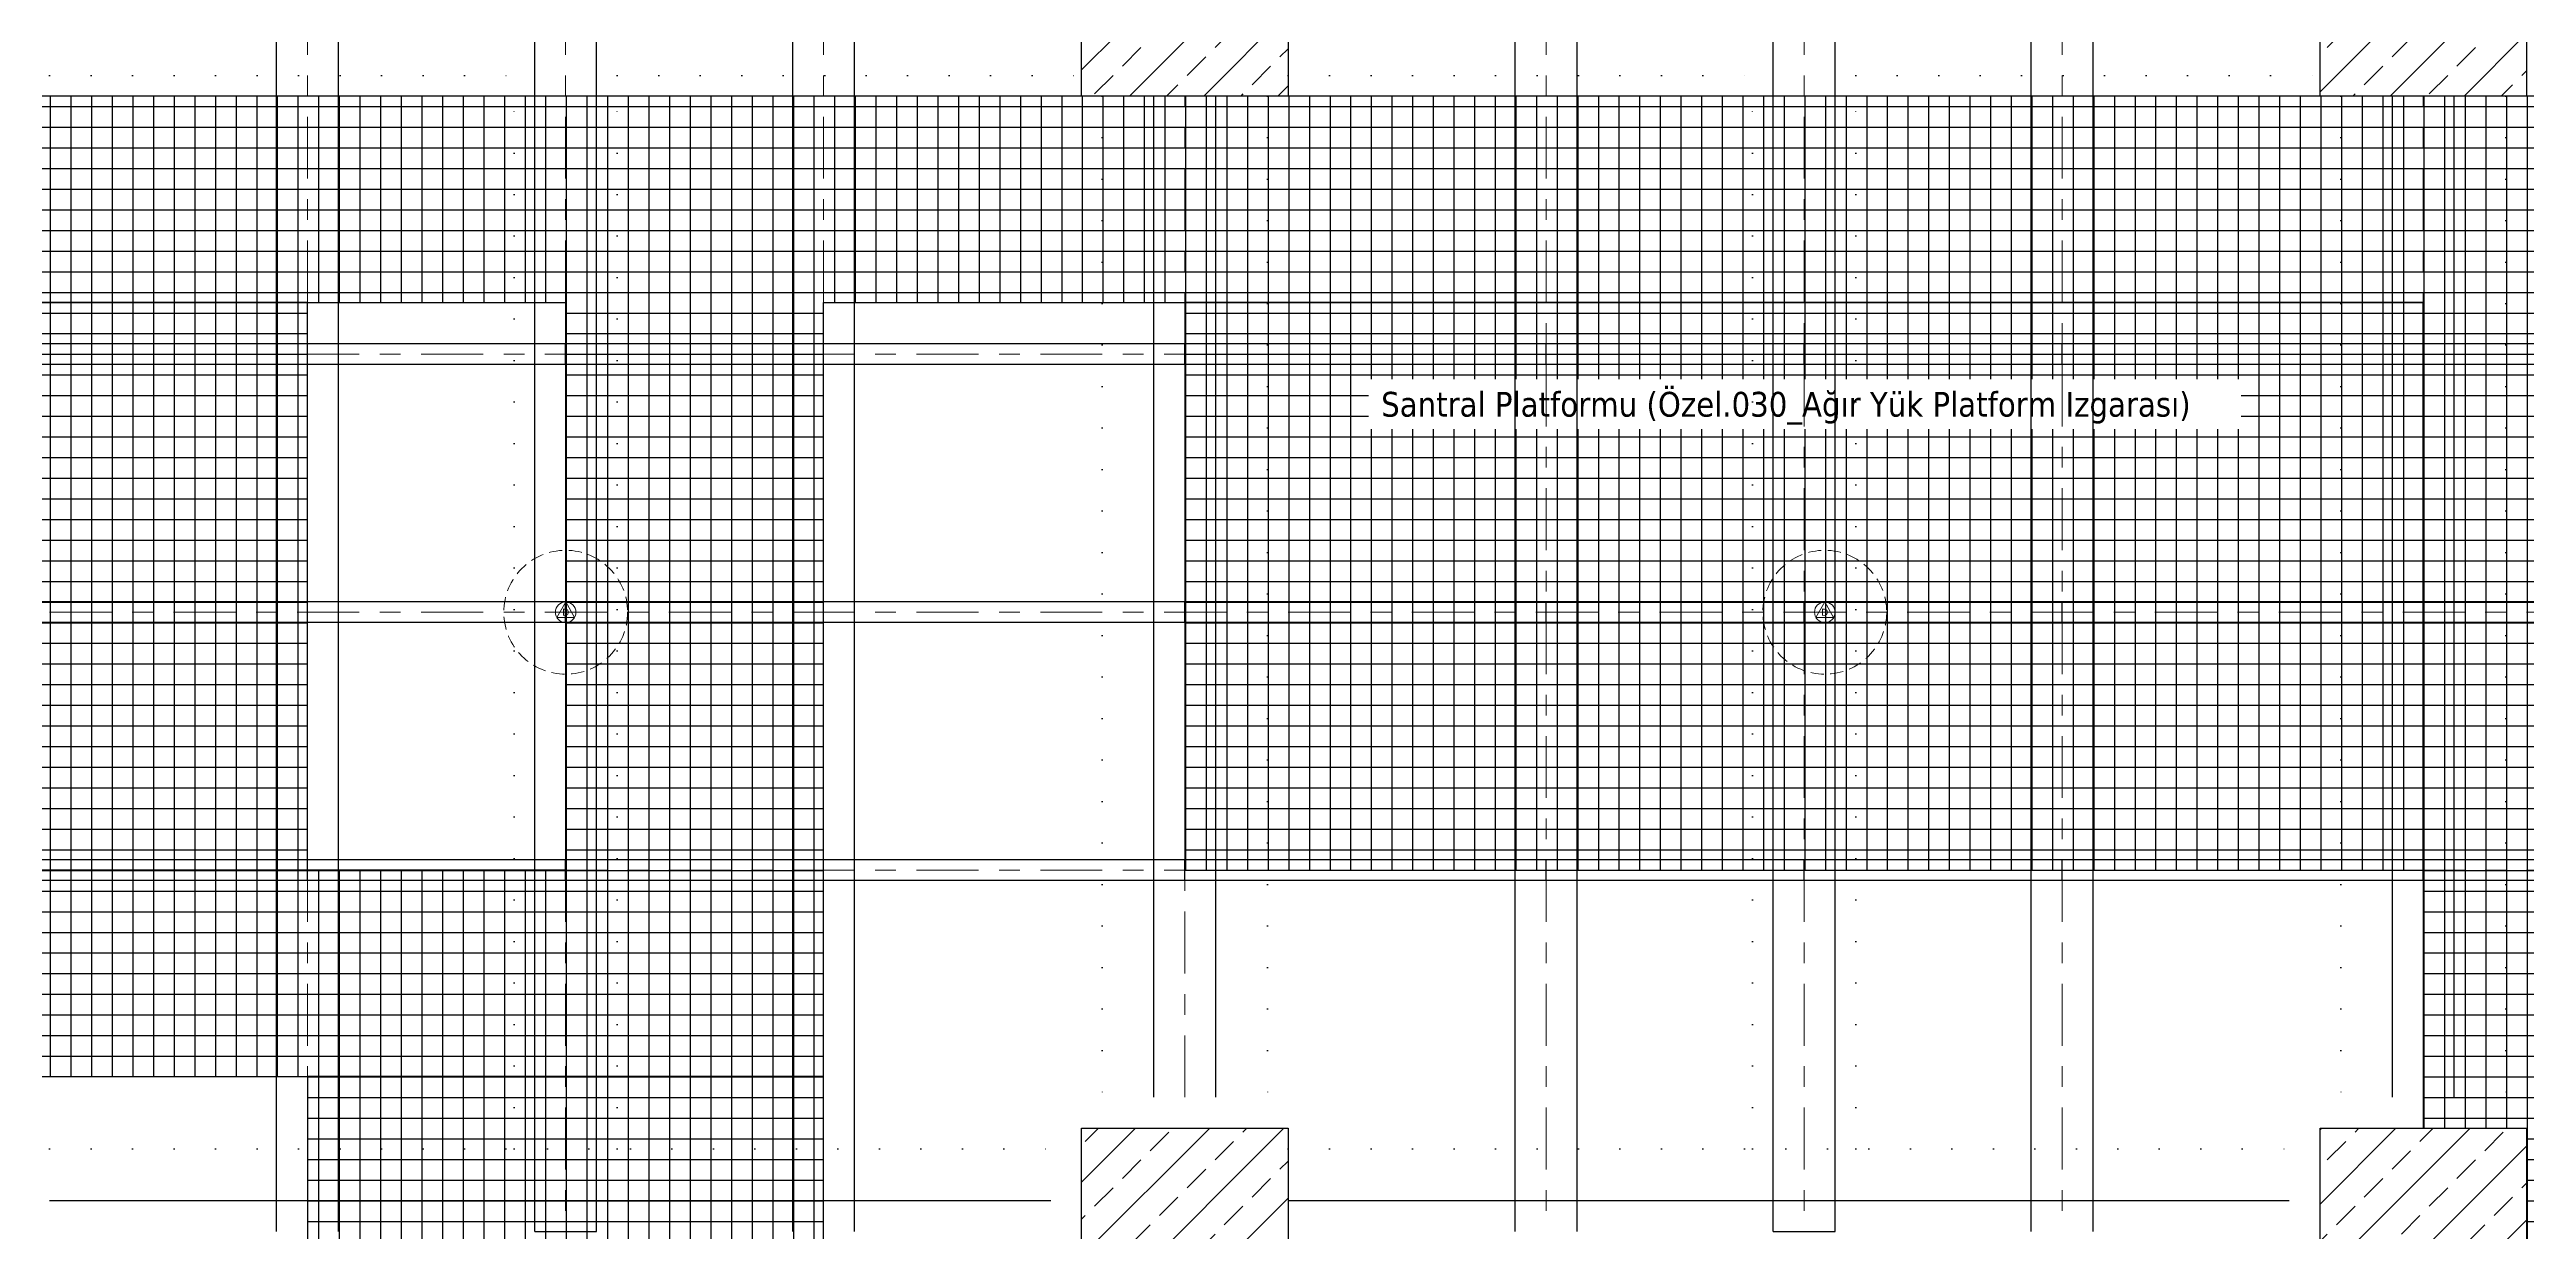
# Model space of a CAD drawing. Header units: centimetres. Extents: x 405564 to 502064, y 46284 to 60634.
# Drawn here: x 445350 to 446550, y 54483 to 55055 of the extents above; entities that cross this region are included whole.
import ezdxf
from ezdxf.enums import TextEntityAlignment as Align

# ---------------------------------------------------------------- set-up
doc = ezdxf.new("R2010")
doc.units = ezdxf.units.CM
for name, pattern in [('ACAD_ISO07W100', [3, 0, -3]), ('DOT', [0.25, 0, -0.25]), ('HIDDEN', [9.525, 6.35, -3.175]), ('XKITLINE03', [6, 3, -1, 1, -1])]:
    doc.linetypes.add(name, pattern=pattern)
doc.layers.get('0').update_dxf_attribs({"color": 8, "lineweight": 9})
doc.layers.add('0-KRCN-AYDINLATMA-130426', color=8, linetype='Continuous', lineweight=9)
doc.layers.add('0-KRCN-MİMARİ-220526', color=8, linetype='Continuous', lineweight=9)
for name, color, linetype in [('AS_DOS_TERAS_UST', 8, 'ACAD_ISO07W100'), ('AS_PRFL_CELIK', 8, 'Continuous'), ('AS_PRFL_CELIK AKS', 8, 'Continuous'), ('AS_PRFL_CELIK KEDI YOLU', 8, 'Continuous'), ('AS_PRFL_CELIK PLATFORM IZGARA', 8, 'Continuous'), ('AS_TA_BETONARME', 5, 'Continuous'), ('AS_TA_TARAMA', 8, 'Continuous'), ('AS_YAZI', 8, 'Continuous')]:
    doc.layers.add(name, color=color, linetype=linetype)
doc.styles.add('2', font='arial.ttf', dxfattribs={"width": 0.9, "height": 200})
doc.styles.add('MtXpl_Tahoma', font='tahoma.ttf')
pattern_1 = [(0, (-443149.746, -16832.563), (0, 10), []), (90, (-443149.746, -16832.563), (-10, 6e-16), [])]
pattern_2 = [(225, (17560.68, -7819.299), (17.96051, -17.96051), []), (225, (17542.72, -7819.299), (17.96051, -17.96051), [12.7, -6.35])]

# ---------------------------------------------------------------- blocks, each defined once
blk = doc.blocks.new('KD')
at = {"layer": '0-KRCN-AYDINLATMA-130426'}
for p, q in [((0, 5), (-4.3, -2.5)), ((4.3, -2.5), (0, 5)), ((4.3, -2.5), (-4.3, -2.5))]:
    blk.add_line(p, q, dxfattribs=at)
at = {"layer": '0-KRCN-AYDINLATMA-130426', "linetype": 'HIDDEN'}
blk.add_circle((0, 0), 30, dxfattribs=at)
at = {"layer": '0-KRCN-AYDINLATMA-130426'}
blk.add_circle((0, 0), 5, dxfattribs=at)
at = {"layer": '0-KRCN-AYDINLATMA-130426', "style": '2'}
blk.add_text('D', height=3.36, dxfattribs=at).set_placement((0, 0), align=Align.MIDDLE_CENTER)
blk = doc.blocks.new('G$C27E741DA')
at = {"layer": '0-KRCN-AYDINLATMA-130426'}
for p in [(7535.7, 7648.5), (8145.7, 7648.5)]:
    blk.add_blockref('KD', p, dxfattribs=at)
blk = doc.blocks.new('PLATFORM IZGARASI VE KEDI YOLU YERLESIMI')
at = {"layer": 'AS_PRFL_CELIK KEDI YOLU', "transparency": 33554687}
h = blk.add_hatch(dxfattribs=at)
h.set_pattern_fill('_USER', color=15, scale=10, double=1, pattern_type=0)
h.set_pattern_definition(pattern_1)
h.paths.add_polyline_path([(7550, -2400), (7500, -2400), (7500, -2300), (7550, -2300), (7550, -1900), (7975, -1900), (7975, -2175), (8100, -2175), (8100, -1900), (8100, -1800), (8100, -1250), (7975, -1250), (7975, -1800), (7125, -1800), (7125, -950), (7250, -950), (7250, -750), (7125, -750), (7125, -800), (6050, -800), (6050, -750), (5924.6, -750), (5924.6, -800), (3050, -800), (3050, -550), (2925, -550), (2925, -800), (1975, -800), (1975, -550), (1850, -550), (1850, -800), (1125, -800), (1125, -900), (1250, -900), (1250, -950), (1375, -950), (1375, -900), (6950, -900), (6950, -1250), (6775, -1250), (6775, -1400), (6950, -1400), (6950, -1700), (7000, -1700), (7000, -1800), (3900, -1800), (3900, -1700), (3950, -1700), (3950, -1550), (3775, -1550), (3775, -1800), (615, -1800), (615, -1900), (1190, -1900), (1190, -1940), (1290, -1940), (1290, -1900), (2450, -1900), (2450, -2175), (1725, -2175), (1725, -2700), (1550, -2700), (1550, -2850), (1850, -2850), (1850, -2275), (2575, -2275), (2575, -1900), (3350, -1900), (3350, -2300), (3400, -2300), (3400, -2400), (3350, -2400), (3350, -3300), (3400, -3300), (3400, -3400), (3350, -3400), (3350, -3556.2), (3525, -3556.2), (3525, -3000), (3650, -3000), (3650, -2850), (3525, -2850), (3525, -1900), (4850, -1900), (4850, -2350), (4725, -2350), (4725, -2545), (4850, -2545), (4850, -2850), (4975, -2850), (4975, -1900), (7375, -1900), (7375, -2350), (7000, -2350), (7000, -2400), (6950, -2400), (6950, -3000), (6775, -3000), (6775, -2850), (6650, -2850), (6650, -3000), (6650, -3150), (6950, -3150), (6950, -3300), (7000, -3300), (7000, -3400), (6950, -3400), (6950, -4337.5), (6525, -4337.5), (6525, -4493.7), (7125, -4493.7), (7125, -3712.5), (7250, -3712.5), (7250, -3556.2), (7125, -3556.2), (7125, -2550), (7375, -2550), (7375, -2700), (7975, -2700), (7975, -3000), (8100, -3000), (8100, -2550), (7550, -2550)])
at = {"layer": 'AS_PRFL_CELIK PLATFORM IZGARA', "transparency": 33554687}
h = blk.add_hatch(dxfattribs=at)
h.set_pattern_fill('_USER', color=256, scale=10, double=1, pattern_type=0)
h.set_pattern_definition(pattern_1)
h.paths.add_polyline_path([(2325, -2175), (2325, -1900), (1600, -1900), (1600, -2175)])
h = blk.add_hatch(dxfattribs=at)
h.set_pattern_fill('_USER', color=256, scale=10, double=1, pattern_type=0)
h.set_pattern_definition(pattern_1)
h.paths.add_polyline_path([(3350, -1900), (2750, -1900), (2750, -2175), (3350, -2175)])
h = blk.add_hatch(dxfattribs=at)
h.set_pattern_fill('_USER', color=256, scale=10, double=1, pattern_type=0)
h.set_pattern_definition(pattern_1)
h.paths.add_polyline_path([(2325, -2275), (2325, -2850), (2575, -2850), (2575, -2275)])
at = {"layer": 'AS_PRFL_CELIK KEDI YOLU', "color": 4}
for points in [[(1375, -900), (6950, -900), (6950, -1250), (6775, -1250), (6775, -1400), (6950, -1400), (6950, -1700), (7000, -1700), (7000, -1800), (3900, -1800), (3900, -1700), (3950, -1700), (3950, -1550), (3775, -1550), (3775, -1800), (615, -1800)], [(1290, -1900), (2450, -1900), (2450, -2175), (1725, -2175)], [(1850, -2275), (2575, -2275), (2575, -1900), (3350, -1900), (3350, -2300), (3400, -2300), (3400, -2400), (3350, -2400), (3350, -3300), (3400, -3300), (3400, -3400), (3350, -3400), (3350, -3556.2), (3525, -3556.2), (3525, -3000), (3650, -3000), (3650, -2850), (3525, -2850), (3525, -1900), (4850, -1900)]]:
    blk.add_lwpolyline(points, dxfattribs=at)
at = {"layer": 'AS_PRFL_CELIK PLATFORM IZGARA'}
for points in [[(2325, -1900), (1600, -1900), (1600, -2175), (2325, -2175)], [(3350, -1900), (2750, -1900), (2750, -2175), (3350, -2175)], [(2575, -2275), (2325, -2275), (2325, -2850), (2575, -2850)]]:
    blk.add_lwpolyline(points, close=True, dxfattribs=at)
at = {"layer": 'AS_YAZI', "insert": (2845.1, -1943.3), "char_height": 12, "width": 410.492, "attachment_point": 1, "style": 'MtXpl_Tahoma', "bg_fill": 3, "box_fill_scale": 1.5, "bg_fill_color": 256, "bg_fill_transparency": 0}
blk.add_mtext('{\\fTahoma|b0|i0|c162|p34;Santral Platformu (Özel.030_Ağır Yük Platform Izgarası)}', dxfattribs=at)
blk = doc.blocks.new('A$C48c69b65')
at = {"layer": 'AS_PRFL_CELIK'}
for p, q in [((2310, -2350), (2310, -1750)), ((2340, -2350), (2340, -1750)), ((2435, -2350), (2435, -1750)), ((2465, -2350), (2465, -1750)), ((2560, -2350), (2560, -1750)), ((2590, -2350), (2590, -1750)), ((2910, -2350), (2910, -1750)), ((2940, -2350), (2940, -1750)), ((3035, -2350), (3035, -1750)), ((3065, -2350), (3065, -1750)), ((3160, -2350), (3160, -1750)), ((3190, -2350), (3190, -1750)), ((2735, -2285), (2735, -1800)), ((2765, -2285), (2765, -1800)), ((3335, -2285), (3335, -1800)), ((3365, -2285), (3365, -1800)), ((7535, -1920), (1600, -1920)), ((2325, -1930), (2325, -1920)), ((2450, -1930), (2450, -1920)), ((2575, -1930), (2575, -1920)), ((2750, -1930), (2750, -1920)), ((2925, -1930), (2925, -1920)), ((3050, -1930), (3050, -1920)), ((3175, -1930), (3175, -1920)), ((3350, -1930), (3350, -1920)), ((7535, -1930), (1600, -1930)), ((7535, -2045), (1600, -2045)), ((2325, -2055), (2325, -2045)), ((2450, -2055), (2450, -2045)), ((2575, -2055), (2575, -2045)), ((2750, -2055), (2750, -2045)), ((2925, -2055), (2925, -2045)), ((3050, -2055), (3050, -2045)), ((3175, -2055), (3175, -2045)), ((3350, -2055), (3350, -2045)), ((7535, -2055), (1600, -2055)), ((7535, -2170), (1600, -2170)), ((2325, -2180), (2325, -2170)), ((2450, -2180), (2450, -2170)), ((2575, -2180), (2575, -2170)), ((2750, -2180), (2750, -2170)), ((2925, -2180), (2925, -2170)), ((3050, -2180), (3050, -2170)), ((3175, -2180), (3175, -2170)), ((3350, -2180), (3350, -2170)), ((7535, -2180), (1600, -2180)), ((2200, -2335), (2685, -2335)), ((2800, -2335), (3285, -2335)), ((2435, -2350), (2465, -2350)), ((3035, -2350), (3065, -2350))]:
    blk.add_line(p, q, dxfattribs=at)
at = {"layer": 'AS_PRFL_CELIK AKS', "linetype": 'XKITLINE03', "lineweight": 0, "ltscale": 10}
for p, q in [((2325, -1750), (2325, -2350)), ((2450, -1750), (2450, -2350)), ((2575, -1750), (2575, -2350)), ((2925, -1750), (2925, -2350)), ((3050, -1750), (3050, -2350)), ((3175, -1750), (3175, -2350)), ((2750, -2285), (2750, -1800)), ((3350, -2285), (3350, -1800)), ((1600, -1925), (7535, -1925)), ((1600, -2050), (7535, -2050)), ((1600, -2175), (7535, -2175))]:
    blk.add_line(p, q, dxfattribs=at)
blk = doc.blocks.new('A$C6A10300A')
at = {"layer": 'AS_PRFL_CELIK'}
blk.add_blockref('PLATFORM IZGARASI VE KEDI YOLU YERLESIMI', (5085.68, -3801.45), dxfattribs=at)
at = {"layer": 'AS_TA_TARAMA'}
h = blk.add_hatch(dxfattribs=at)
h.set_pattern_fill('ANSI33', color=256, scale=4, angle=180)
h.set_pattern_definition(pattern_2)
h.paths.add_polyline_path([(7785.68, -5501.45), (7885.68, -5501.45), (7885.68, -5601.45), (7785.68, -5601.45)])
h = blk.add_hatch(dxfattribs=at)
h.set_pattern_fill('ANSI33', color=256, scale=4, angle=180)
h.set_pattern_definition(pattern_2)
h.paths.add_polyline_path([(8385.68, -5501.45), (8485.68, -5501.45), (8485.68, -5601.45), (8385.68, -5601.45)])
h = blk.add_hatch(dxfattribs=at)
h.set_pattern_fill('ANSI33', color=256, scale=4, angle=180)
h.set_pattern_definition(pattern_2)
h.paths.add_polyline_path([(7785.68, -6101.45), (7885.68, -6101.45), (7885.68, -6201.45), (7785.68, -6201.45)])
h = blk.add_hatch(dxfattribs=at)
h.set_pattern_fill('ANSI33', color=256, scale=4, angle=180)
h.set_pattern_definition(pattern_2)
h.paths.add_polyline_path([(8385.68, -6101.45), (8485.68, -6101.45), (8485.68, -6201.45), (8385.68, -6201.45)])
at = {"layer": 'AS_DOS_TERAS_UST', "linetype": 'DOT', "ltscale": 80}
for p, q in [((7285.68, -5591.45), (7510.68, -5591.45)), ((7510.68, -6111.45), (7510.68, -5591.45)), ((7560.68, -5591.45), (7785.68, -5591.45)), ((7560.68, -6111.45), (7560.68, -5591.45)), ((7885.68, -5591.45), (8110.68, -5591.45)), ((8110.68, -6111.45), (8110.68, -5591.45)), ((8160.68, -5591.45), (8385.68, -5591.45)), ((8160.68, -6111.45), (8160.68, -5591.45)), ((7795.68, -5601.45), (7795.68, -6101.45)), ((7875.68, -5601.45), (7875.68, -6101.45)), ((8395.68, -5601.45), (8395.68, -6101.45)), ((8475.68, -5601.45), (8475.68, -6101.45)), ((7285.68, -6111.45), (7785.68, -6111.45)), ((7885.68, -6111.45), (8385.68, -6111.45))]:
    blk.add_line(p, q, dxfattribs=at)
at = {"layer": 'AS_TA_BETONARME'}
for points in [[(7785.68, -5501.45), (7885.68, -5501.45), (7885.68, -5601.45), (7785.68, -5601.45)], [(8385.68, -5501.45), (8485.68, -5501.45), (8485.68, -5601.45), (8385.68, -5601.45)], [(7785.68, -6101.45), (7885.68, -6101.45), (7885.68, -6201.45), (7785.68, -6201.45)], [(8385.68, -6101.45), (8485.68, -6101.45), (8485.68, -6201.45), (8385.68, -6201.45)]]:
    blk.add_lwpolyline(points, close=True, dxfattribs=at)
blk.add_blockref('A$C48c69b65', (5085.68, -3801.45))

msp = doc.modelspace()

# ---------------------------------------------------------------- block references
at = {"layer": '0-KRCN-AYDINLATMA-130426'}
msp.add_blockref('G$C27E741DA', (438064.1, 47134), dxfattribs=at)

# ---------------------------------------------------------------- next in the draw order: block references
at = {"layer": '0-KRCN-MİMARİ-220526'}
msp.add_blockref('A$C6A10300A', (438064.1, 60634), dxfattribs=at)

doc.saveas('drawing.dxf')
